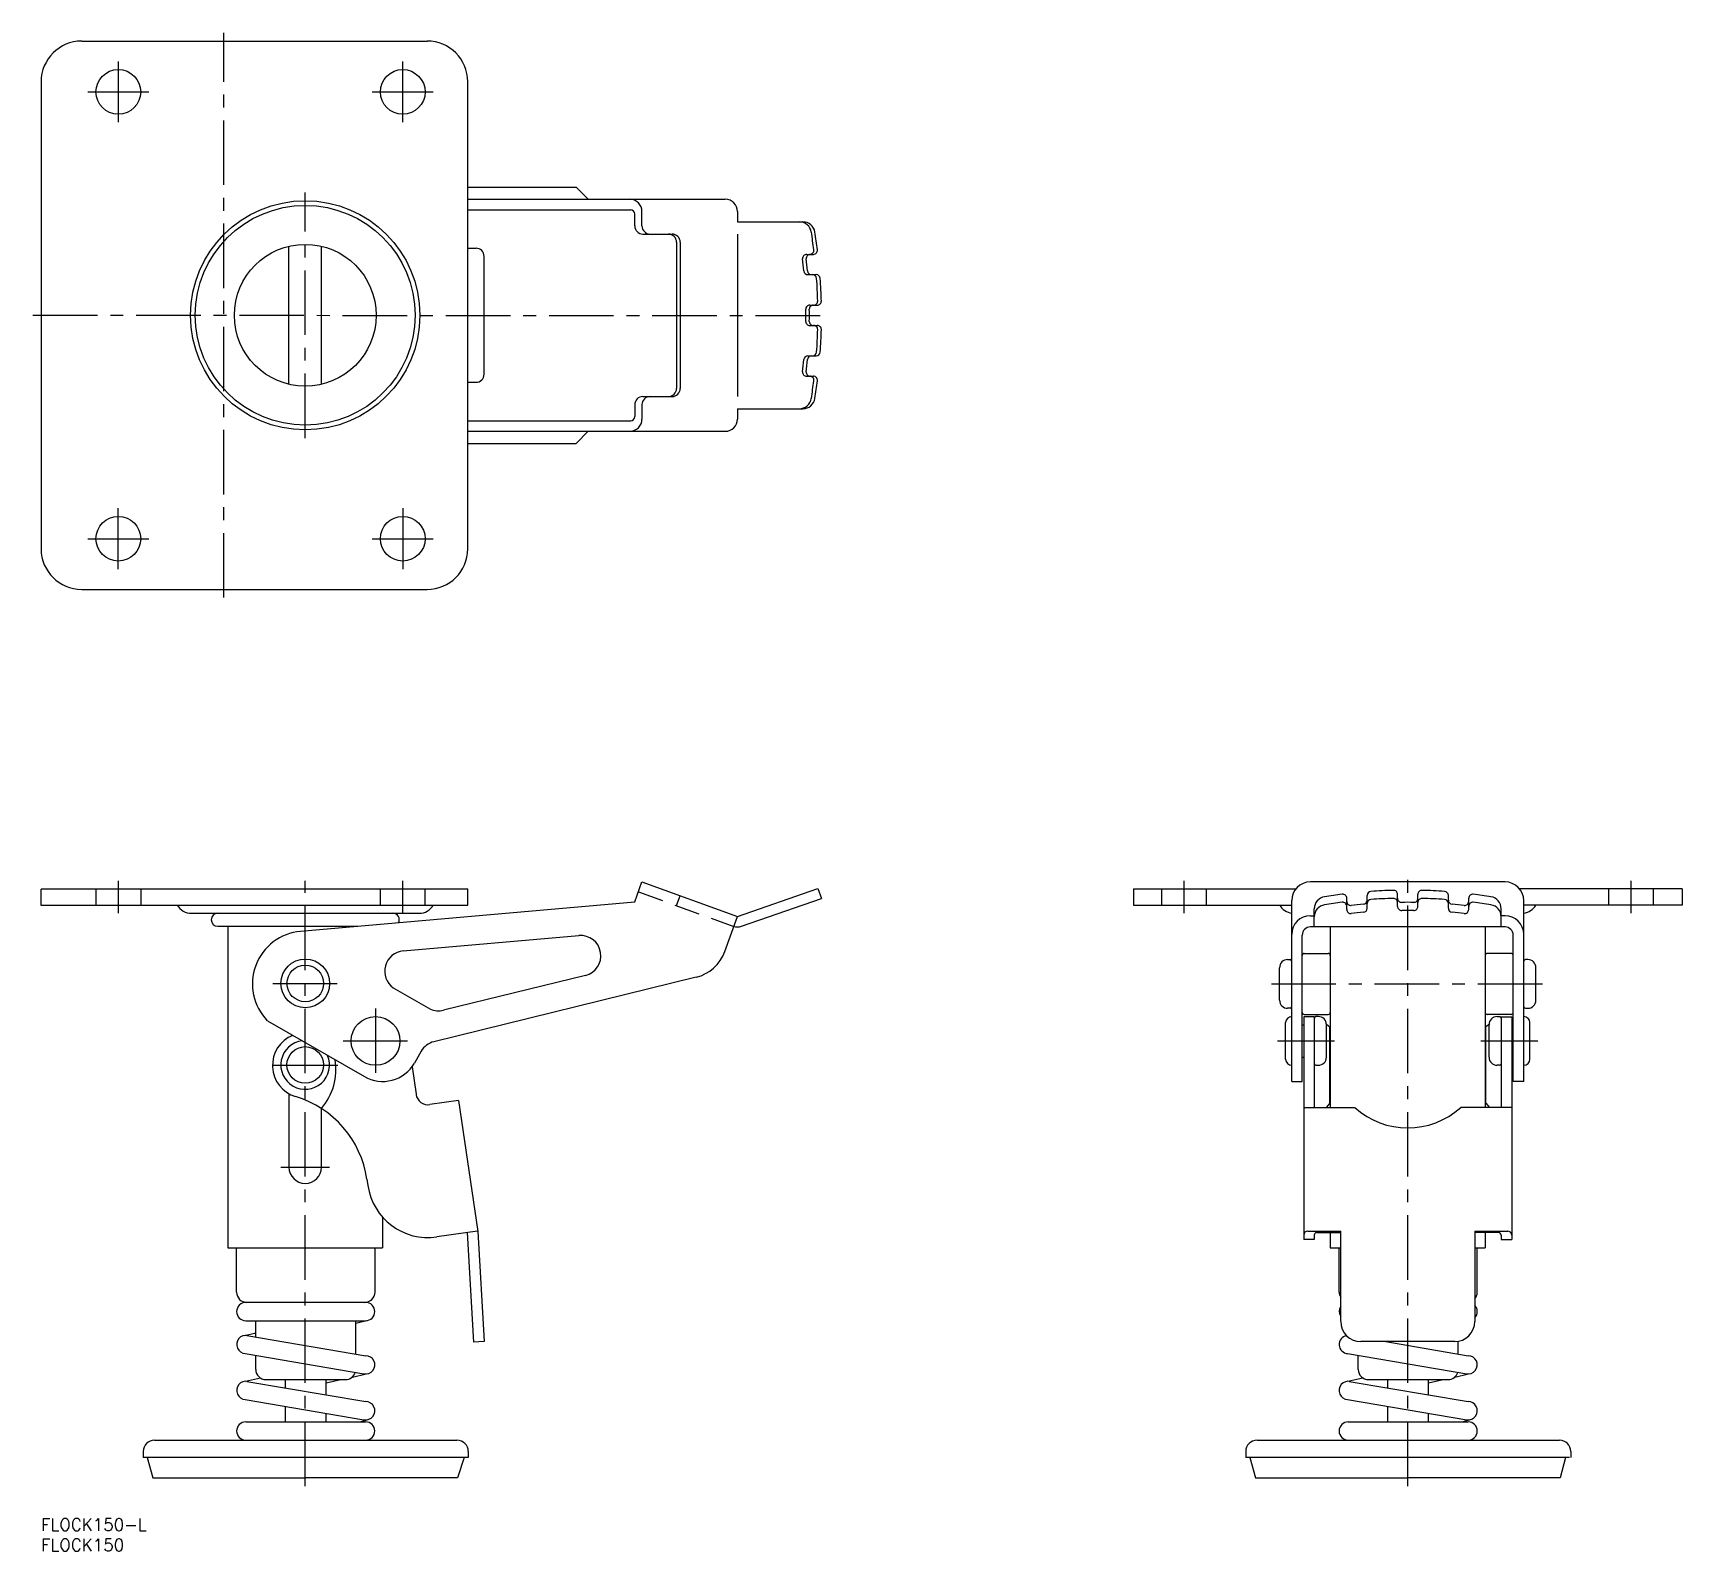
# Model space of a CAD drawing. Extents: x -2 to 404, y -8 to 366.
import ezdxf

# ---------------------------------------------------------------- set-up
doc = ezdxf.new("R2010")
doc.units = 0
doc.header["$LTSCALE"] = 0.5
doc.linetypes.add('CENTER', pattern=[50.8, 31.75, -6.35, 6.35, -6.35])
doc.linetypes.add('DASHED', pattern=[19.05, 12.7, -6.35])
for name, color, linetype in [('MSM_CENTER', 1, 'CENTER'), ('MSM_CONTINUOUS', 7, 'CONTINUOUS'), ('MSM_DASHED', 4, 'DASHED'), ('MSM_PART_NUMBER', 7, 'CONTINUOUS')]:
    doc.layers.add(name, color=color, linetype=linetype)
doc.styles.get("Standard").update_dxf_attribs({"font": 'txt.shx', "height": 3, "bigfont": 'bigfont.shx'})

# ---------------------------------------------------------------- blocks, each defined once
blk = doc.blocks.new('*U2')
at = {"layer": 'MSM_PART_NUMBER'}
blk.add_text('FLOCK150-L', height=3, dxfattribs=at).set_placement((0, -3))
blk = doc.blocks.new('*U3')
at = {"layer": 'MSM_PART_NUMBER'}
blk.add_text('FLOCK150', height=3, dxfattribs=at).set_placement((0, -8))

msp = doc.modelspace()

# ---------------------------------------------------------------- linework, layer by layer
at = {"layer": 'MSM_CENTER'}
for p, q in [((45, 226.7), (45, 365.7)), ((19, 358.7), (19, 343.7)), ((89, 343.7), (89, 358.7)), ((11.5, 351.2), (26.5, 351.2)), ((81.5, 351.2), (96.5, 351.2)), ((65, 265.99), (65, 326.41)), ((-2, 296.2), (194.05, 296.17)), ((19, 233.7), (19, 248.7)), ((89, 248.7), (89, 233.7)), ((11.5, 241.2), (26.5, 241.2)), ((81.5, 241.2), (96.5, 241.2)), ((336.3, 8), (336.3, 158.72)), ((19, 157), (19, 149)), ((65, 8), (65, 157)), ((89, 149), (89, 157)), ((281.3, 149), (281.3, 157)), ((391.3, 149), (391.3, 157)), ((57, 131.72), (73, 131.72)), ((302.75, 131.6), (369.85, 131.6)), ((82.3, 125.57), (82.3, 109.57)), ((74.3, 117.57), (90.3, 117.57)), ((304.25, 117.57), (318.3, 117.57)), ((354.3, 117.57), (368.35, 117.57)), ((72.99, 111.53), (56.99, 111.53)), ((59, 86.5), (71, 86.5))]:
    msp.add_line(p, q, dxfattribs=at)
at = {"layer": 'MSM_CONTINUOUS'}
for p, q in [((10, 363.7), (95, 363.7)), ((0, 353.7), (0, 238.7)), ((105, 238.7), (105, 353.7)), ((105, 327.75), (131.65, 327.75)), ((105, 324.75), (168.36, 324.75)), ((131.65, 327.75), (134.65, 324.75)), ((105, 322.15), (145.08, 322.15)), ((146.08, 318.2), (146.08, 321.15)), ((147.86, 318.2), (147.86, 321.75)), ((171.36, 321.75), (171.36, 319.2)), ((171.36, 319.2), (187.46, 319.2)), ((61, 279.21), (61, 313.18)), ((69, 279.21), (69, 313.18)), ((105, 312.7), (107.02, 312.7)), ((148.08, 316.2), (155.26, 316.2)), ((156.37, 314.2), (156.37, 278.2)), ((157.26, 314.2), (157.26, 278.2)), ((171.36, 316.2), (171.36, 276.2)), ((109.02, 281.7), (109.02, 310.7)), ((188.39, 311.2), (190.05, 311.2)), ((188.68, 306.2), (190.73, 306.2)), ((189.15, 298.7), (191, 298.7)), ((189.15, 293.7), (191, 293.7)), ((188.68, 286.2), (190.73, 286.2)), ((188.39, 281.2), (190.05, 281.2)), ((105, 279.7), (107.02, 279.7)), ((148.08, 276.2), (155.26, 276.2)), ((146.08, 274.2), (146.08, 271.25)), ((147.86, 274.2), (147.86, 270.65)), ((171.36, 273.2), (171.36, 270.65)), ((171.36, 273.2), (187.46, 273.2)), ((105, 270.25), (145.08, 270.25)), ((105, 267.65), (168.36, 267.65)), ((105, 264.65), (131.65, 264.65)), ((131.65, 264.65), (134.65, 267.65)), ((10, 228.7), (95, 228.7)), ((0, 155), (105, 155)), ((0, 150.94), (0, 154.94)), ((105, 151), (105, 155)), ((146.08, 151.83), (147.86, 156.72)), ((147.86, 156.72), (171.36, 148.2)), ((171.36, 148.2), (191.11, 155.06)), ((191.11, 155.06), (192, 152.61)), ((268.8, 155), (308.76, 155)), ((268.8, 155), (268.8, 151)), ((360.25, 156.72), (312.35, 156.72)), ((403.8, 155), (363.84, 155)), ((403.8, 155), (403.8, 151)), ((0, 151), (105, 151)), ((63.85, 144.55), (146.08, 151.83)), ((172.39, 145.8), (192, 152.61)), ((268.8, 151), (307.75, 151)), ((307.75, 107.57), (307.75, 152.12)), ((321.3, 149.93), (321.3, 152.7)), ((326.3, 150.23), (326.3, 153.38)), ((333.8, 150.69), (333.8, 153.64)), ((338.8, 150.69), (338.8, 153.64)), ((346.3, 150.23), (346.3, 153.38)), ((351.3, 149.93), (351.3, 152.7)), ((364.85, 107.57), (364.85, 152.12)), ((403.8, 151), (364.85, 151)), ((36.96, 149), (93.04, 149)), ((168.22, 139.55), (171.36, 148.2)), ((312.35, 148.4), (313.31, 148.4)), ((313.3, 145.62), (313.3, 150.11)), ((360.25, 148.4), (359.28, 148.4)), ((359.3, 145.62), (359.3, 150.11)), ((43.45, 145.8), (77.97, 145.8)), ((45.95, 145.8), (45.95, 66.6)), ((89.11, 139.73), (132.32, 143.51)), ((310.35, 107.57), (310.35, 143.62)), ((360.25, 145.62), (312.35, 145.62)), ((317.25, 145.62), (317.25, 101.17)), ((355.35, 145.62), (355.35, 101.17)), ((362.25, 107.57), (362.25, 143.62)), ((310.85, 139.1), (316.75, 139.1)), ((361.75, 139.1), (355.85, 139.1)), ((304.75, 127.6), (304.75, 135.6)), ((306.75, 137.6), (307.35, 137.6)), ((365.85, 137.6), (365.25, 137.6)), ((367.85, 127.6), (367.85, 135.6)), ((86.66, 130.67), (95.82, 125.39)), ((161.21, 133.25), (96.67, 117.37)), ((133.95, 133.68), (99, 125.12)), ((55.67, 122.55), (79.56, 108.79)), ((306.25, 113.07), (306.25, 122.07)), ((307.35, 125.6), (306.75, 125.6)), ((310.7, 123.49), (310.7, 68.72)), ((313.3, 123.49), (310.7, 123.49)), ((310.85, 124.1), (316.75, 124.1)), ((313.3, 123.49), (313.3, 101.17)), ((314.3, 123.57), (313.7, 123.57)), ((361.75, 124.1), (355.85, 124.1)), ((358.3, 123.57), (358.9, 123.57)), ((359.3, 123.49), (359.3, 101.17)), ((359.3, 123.49), (361.9, 123.49)), ((361.9, 123.49), (361.9, 68.72)), ((365.25, 125.6), (365.85, 125.6)), ((366.35, 113.07), (366.35, 122.07)), ((310.35, 121.57), (310.7, 121.57)), ((316.29, 121.72), (317.1, 121.07)), ((316.3, 113.57), (316.3, 121.57)), ((317.1, 102.24), (317.1, 121.07)), ((356.3, 121.58), (355.5, 121.07)), ((355.5, 102.24), (355.5, 121.07)), ((356.3, 113.57), (356.3, 121.57)), ((362.25, 121.57), (361.9, 121.57)), ((93.53, 115.01), (91.85, 112.1)), ((91.27, 111.21), (92.26, 104.43)), ((310.35, 113.57), (310.7, 113.57)), ((313.7, 111.57), (314.3, 111.57)), ((358.9, 111.57), (358.3, 111.57)), ((362.25, 113.57), (361.9, 113.57)), ((307.75, 107.57), (310.35, 107.57)), ((364.85, 107.57), (362.25, 107.57)), ((61, 104.57), (61, 86.5)), ((102.69, 102.93), (95.67, 101.9)), ((102.69, 102.93), (107.43, 70.66)), ((317.1, 102.24), (316.2, 101.17)), ((355.5, 102.24), (356.39, 101.17)), ((69, 86.5), (69, 100.93)), ((310.7, 101.17), (323.21, 101.17)), ((361.85, 101.17), (349.34, 101.17)), ((80.17, 83.57), (80.4, 81.97)), ((84.05, 74.16), (84.05, 66.6)), ((107.42, 70.77), (97.42, 69.31)), ((104.84, 70.39), (106.42, 43.44)), ((107.43, 70.66), (109.02, 43.59)), ((311.7, 70.77), (319.8, 70.77)), ((313.3, 69.79), (313.3, 68.72)), ((313.86, 70.39), (319.8, 70.39)), ((317.25, 70.39), (317.25, 66.6)), ((319.8, 48.59), (319.8, 70.77)), ((352.8, 70.77), (352.8, 48.54)), ((352.8, 70.77), (360.9, 70.77)), ((358.74, 70.39), (352.8, 70.39)), ((355.35, 70.39), (355.35, 66.6)), ((359.3, 69.79), (359.3, 68.72)), ((45.95, 66.6), (84.05, 66.6)), ((48.12, 55.7), (48.12, 66.6)), ((82.2, 55.7), (82.2, 66.6)), ((313.3, 68.72), (310.7, 68.72)), ((317.25, 66.6), (319.8, 66.6)), ((319.42, 55.76), (319.42, 66.6)), ((352.8, 66.6), (355.35, 66.6)), ((353.42, 55.7), (353.42, 66.6)), ((359.3, 68.72), (361.9, 68.72)), ((79.87, 53.2), (50.37, 53.2)), ((50.37, 48.7), (79.87, 48.7)), ((52.82, 44.7), (52.82, 48.7)), ((77.42, 48.12), (80.07, 48.71)), ((77.42, 40.5), (77.42, 48.7)), ((50.1, 45.07), (52.82, 45.68)), ((50.62, 45.07), (79.87, 40.09)), ((50.22, 40.59), (79.42, 35.63)), ((109.02, 43.59), (106.42, 43.44)), ((321.51, 40.59), (350.86, 35.61)), ((347.85, 43.54), (324.75, 43.54)), ((330.92, 43.54), (351.17, 40.09)), ((348.72, 40.5), (348.72, 43.62)), ((52.82, 36.7), (52.82, 40.15)), ((324.12, 36.7), (324.12, 40.15)), ((50.28, 33.79), (53.95, 34.61)), ((50.62, 33.76), (79.87, 28.78)), ((55.32, 34.2), (74.92, 34.2)), ((60.12, 32.15), (60.12, 34.2)), ((70.12, 30.44), (70.12, 34.2)), ((70.12, 33.4), (73.72, 34.2)), ((76.59, 34.84), (79.95, 35.59)), ((321.58, 33.79), (325.24, 34.61)), ((321.92, 33.76), (351.17, 28.78)), ((326.62, 34.2), (346.22, 34.2)), ((331.42, 32.15), (331.42, 34.2)), ((341.42, 33.4), (345.02, 34.2)), ((341.42, 30.44), (341.42, 34.2)), ((347.88, 34.84), (351.25, 35.59)), ((50.22, 29.28), (79.42, 24.32)), ((321.51, 29.28), (350.86, 24.3)), ((60.12, 23.8), (60.12, 27.6)), ((70.12, 23.8), (70.12, 25.9)), ((78.43, 23.8), (80.46, 24.36)), ((331.42, 23.8), (331.42, 27.6)), ((341.42, 23.8), (341.42, 25.9)), ((349.73, 23.8), (351.76, 24.36)), ((50.35, 23.8), (79.87, 23.8)), ((321.65, 23.8), (351.17, 23.8)), ((25.12, 16.5), (25.12, 15)), ((27.92, 19.3), (102.32, 19.3)), ((105.12, 16.5), (105.12, 15)), ((296.42, 16.5), (296.42, 15)), ((299.22, 19.3), (373.62, 19.3)), ((376.42, 16.5), (376.42, 15)), ((105.12, 15), (25.12, 15)), ((26.12, 15), (27.5, 10)), ((104.12, 15), (102.5, 10)), ((376.14, 15), (296.42, 15)), ((297.46, 15), (298.8, 10)), ((375.14, 15), (373.8, 10)), ((27.5, 10), (65.12, 10)), ((102.5, 10), (65.12, 10)), ((298.8, 10), (336.42, 10)), ((373.8, 10), (336.42, 10))]:
    msp.add_line(p, q, dxfattribs=at)
for centre, radius in [((19, 351.2), 5.5), ((89, 351.2), 5.5), ((65, 296.2), 28.21), ((65, 296.2), 27.05), ((65, 296.2), 17.45), ((19, 241.2), 5.5), ((89, 241.2), 5.5), ((65, 131.72), 6), ((65, 131.72), 4.5), ((82.3, 117.57), 6), ((64.99, 111.66), 4.5)]:
    msp.add_circle(centre, radius, dxfattribs=at)
for centre, radius, start, end in [((10, 353.7), 10, 90, 180), ((95, 353.7), 10, 0, 90), ((144.86, 321.75), 3, 0, 90), ((168.36, 321.75), 3, 0, 90), ((145.08, 321.15), 1, 0, 90), ((148.08, 318.2), 2, 180, 270), ((149.86, 318.2), 2, 180, 270), ((186.57, 316.2), 3, 9.0607, 90), ((187.46, 316.2), 3, 9.0607, 90), ((61.16, 296.2), 130, 7.1248, 9.0607), ((62.05, 296.2), 130, 7.1248, 9.0607), ((107.02, 310.7), 2, 0, 90), ((154.37, 314.2), 2, 0, 90), ((155.26, 314.2), 2, 0, 90), ((188.39, 310.2), 1, 90, 186.2793), ((61.16, 296.2), 127, 4.9299, 6.2793), ((189.28, 310.2), 1, 90, 186.2793), ((62.05, 296.2), 127, 4.9299, 6.2793), ((189.16, 312.2), 1, 270, 7.1248), ((190.05, 312.2), 1, 270, 7.1248), ((188.68, 307.2), 1, 184.9299, 270), ((189.57, 307.2), 1, 184.9299, 270), ((189.84, 305.2), 1, 4.0006, 90), ((190.73, 305.2), 1, 4.0006, 90), ((61.16, 296.2), 130, 1.5547, 4.0006), ((60.54, 296.17), 131.51, 1.5224, 3.9671), ((189.15, 297.7), 1, 90, 180.6715), ((61.16, 296.2), 127, 359.3285, 0.6715), ((190.04, 297.7), 1, 90, 180.6715), ((62.05, 296.2), 127, 359.3285, 0.6715), ((190.11, 299.7), 1, 270, 1.5547), ((191, 299.7), 1, 270, 1.5547), ((189.15, 294.7), 1, 179.3285, 270), ((190.04, 294.7), 1, 179.3285, 270), ((190.11, 292.7), 1, 358.4453, 90), ((61.16, 296.2), 130, 355.9994, 358.4453), ((191, 292.7), 1, 358.4453, 90), ((62.05, 296.2), 130, 355.9994, 358.4453), ((61.16, 296.2), 127, 353.7207, 355.0701), ((188.68, 285.2), 1, 90, 175.0701), ((62.05, 296.2), 127, 353.7207, 355.0701), ((189.57, 285.2), 1, 90, 175.0701), ((189.84, 287.2), 1, 270, 355.9994), ((190.73, 287.2), 1, 270, 355.9994), ((107.02, 281.7), 2, 270, 0), ((188.39, 282.2), 1, 173.7207, 270), ((189.28, 282.2), 1, 173.7207, 270), ((189.16, 280.2), 1, 352.8752, 90), ((61.16, 296.2), 130, 350.9393, 352.8752), ((190.05, 280.2), 1, 352.8752, 90), ((62.05, 296.2), 130, 350.9393, 352.8752), ((148.08, 274.2), 2, 90, 180), ((149.86, 274.2), 2, 90, 180), ((154.37, 278.2), 2, 270, 0), ((155.26, 278.2), 2, 270, 0), ((186.57, 276.2), 3, 270, 350.9393), ((187.46, 276.2), 3, 270, 350.9393), ((144.86, 270.65), 3, 270, 0), ((145.08, 271.25), 1, 270, 0), ((168.36, 270.65), 3, 270, 0), ((10, 238.7), 10, 180, 270), ((95, 238.7), 10, 270, 0), ((312.35, 152.12), 4.6, 90, 180), ((327.3, 153.38), 1, 94.0006, 180), ((336.3, 24.69), 130, 91.5547, 94.0006), ((332.8, 153.64), 1, 0, 91.5547), ((339.8, 153.64), 1, 88.4453, 180), ((336.3, 24.69), 130, 85.9994, 88.4453), ((345.3, 153.38), 1, 360, 85.9994), ((360.25, 152.12), 4.6, 0, 90), ((36.96, 153), 4, 210, 270), ((93.04, 153), 4, 270, 330), ((308.26, 153), 4, 210, 262.6155), ((316.3, 150.11), 3, 99.0607, 180), ((316.3, 148.12), 3, 99.0607, 180), ((336.3, 24.69), 130, 97.1248, 99.0607), ((336.3, 22.7), 130, 97.1248, 99.0607), ((320.3, 152.7), 1, 0, 97.1248), ((320.3, 150.7), 1, 0, 97.1248), ((322.3, 151.92), 1, 180, 276.2793), ((336.3, 24.69), 127, 94.9299, 96.2793), ((325.3, 152.22), 1, 274.9299, 0), ((325.3, 150.23), 1, 274.9299, 0), ((327.3, 151.39), 1, 94.0006, 180), ((336.3, 22.7), 130, 91.5547, 94.0006), ((332.8, 151.65), 1, 0, 91.5547), ((334.8, 152.68), 1, 180, 270.6715), ((334.8, 150.69), 1, 180, 270.6715), ((336.3, 24.69), 127, 89.3285, 90.6715), ((337.8, 152.68), 1, 269.3285, 0), ((337.8, 150.69), 1, 269.3285, 0), ((339.8, 151.65), 1, 88.4453, 180), ((336.3, 22.7), 130, 85.9994, 88.4453), ((345.3, 151.39), 1, 360, 85.9994), ((347.3, 152.22), 1, 180, 265.0701), ((347.3, 150.23), 1, 180, 265.0701), ((336.3, 24.69), 127, 83.7207, 85.0701), ((350.3, 151.92), 1, 263.7207, 360), ((352.3, 152.7), 1, 82.8752, 180), ((352.3, 150.7), 1, 82.8752, 180), ((336.3, 24.69), 130, 80.9393, 82.8752), ((336.3, 22.7), 130, 80.9393, 82.8752), ((356.3, 150.11), 3, 0, 80.9393), ((356.3, 148.12), 3, 0, 80.9393), ((364.33, 153), 4, 277.3844, 330), ((43.45, 147.4), 1.6, 90, 270), ((86.55, 147.4), 1.6, 332.4154, 90), ((312.35, 143.8), 4.6, 90, 180), ((322.3, 149.93), 1, 180, 276.2793), ((336.3, 22.7), 127, 94.9299, 96.2793), ((336.3, 22.7), 127, 89.3285, 90.6715), ((336.3, 22.7), 127, 83.7207, 85.0701), ((350.3, 149.93), 1, 263.7207, 360), ((360.25, 143.8), 4.6, 0, 90), ((65, 131.6), 13, 95.0622, 224.1198), ((132.76, 138.53), 5, 283.7542, 95), ((171.36, 148.62), 3, 250.0622, 290.0622), ((312.35, 143.62), 2, 90, 180), ((360.25, 143.62), 2, 0, 90), ((89.54, 134.75), 5, 95, 234.7642), ((158.82, 142.96), 10, 283.8164, 340.0622), ((310.85, 138.6), 0.5, 90, 180), ((316.75, 138.6), 0.5, 0, 90), ((355.85, 138.6), 0.5, 90, 180), ((361.75, 138.6), 0.5, 0, 90), ((306.75, 135.6), 2, 90, 180), ((307.35, 137.2), 0.4, 0, 90), ((365.25, 137.2), 0.4, 90, 180), ((365.85, 135.6), 2, 0, 90), ((306.75, 127.6), 2, 180, 270), ((307.35, 126), 0.4, 270, 0), ((365.25, 126), 0.4, 180, 270), ((365.85, 127.6), 2, 270, 0), ((97.81, 129.98), 5, 246.5194, 283.7542), ((307.75, 122.07), 1.5, 90, 180), ((310.85, 124.6), 0.5, 180, 270), ((313.7, 123.17), 0.4, 90, 180), ((314.3, 121.57), 2, 0, 90), ((316.75, 124.6), 0.5, 270, 0), ((355.85, 124.6), 0.5, 180, 270), ((358.3, 121.57), 2, 90, 180), ((358.9, 123.17), 0.4, 0, 90), ((361.75, 124.6), 0.5, 270, 0), ((364.85, 122.07), 1.5, 0, 90), ((64.94, 111.53), 8, 112.1392, 253.2509), ((64.99, 111.66), 6, 97.1546, 22.9697), ((97.86, 112.52), 5, 103.8164, 150.0622), ((57.76, 110.51), 14.77, 319.5659, 9.5186), ((84.05, 116.59), 9, 240.0622, 330.0622), ((307.75, 113.07), 1.5, 180, 270), ((313.7, 111.97), 0.4, 180, 270), ((314.3, 113.57), 2, 270, 0), ((358.3, 113.57), 2, 180, 270), ((358.9, 111.97), 0.4, 270, 0), ((364.85, 113.07), 1.5, 270, 0), ((55.43, 79.93), 25, 8.3536, 73.2509), ((95.23, 104.86), 3, 188.3536, 278.3536), ((336.3, 115.67), 19.5, 228.0381, 311.9619), ((65, 86.5), 4, 180, 0), ((95.24, 84.15), 15, 188.3536, 278.3536), ((311.7, 69.77), 1, 90, 180), ((313.93, 69.77), 0.63, 96.264, 178.4434), ((358.67, 69.77), 0.63, 1.5566, 96.264), ((360.9, 69.77), 1, 0, 90), ((50.62, 55.7), 2.5, 180, 270), ((50.37, 50.95), 2.25, 90, 270), ((79.56, 55.84), 2.64, 271.2744, 356.9221), ((79.87, 50.95), 2.25, 270, 90), ((321.92, 55.76), 2.5, 180, 212.0872), ((350.92, 55.7), 2.5, 318.8302, 0), ((321.67, 51.01), 2.25, 146.1263, 213.8737), ((351.17, 50.95), 2.25, 316.493, 43.507), ((50.37, 42.84), 2.25, 77.2037, 266.1587), ((321.67, 42.84), 2.25, 101.3758, 266.1587), ((324.8, 48.54), 5, 180, 270), ((347.8, 48.54), 5, 270, 0), ((55.32, 36.7), 2.5, 180, 270), ((79.87, 37.84), 2.25, 258.5592, 90), ((326.62, 36.7), 2.5, 180, 270), ((351.17, 37.84), 2.25, 256.9449, 90), ((50.37, 31.53), 2.25, 77.2037, 266.1587), ((74.92, 36.7), 2.5, 270, 343.4787), ((321.67, 31.53), 2.25, 77.2037, 266.1587), ((346.22, 36.7), 2.5, 270, 343.4787), ((79.87, 26.53), 2.25, 258.5592, 90), ((351.17, 26.53), 2.25, 262.1615, 90), ((50.37, 21.55), 2.25, 90, 270), ((79.87, 21.55), 2.25, 270, 90), ((321.67, 21.55), 2.25, 90, 270), ((351.17, 21.55), 2.25, 270, 90), ((27.92, 16.5), 2.8, 90, 180), ((102.32, 16.5), 2.8, 0, 90), ((299.22, 16.5), 2.8, 90, 180), ((373.62, 16.5), 2.8, 0, 90)]:
    msp.add_arc(centre, radius, start, end, dxfattribs=at)
at = {"layer": 'MSM_DASHED'}
for p, q in [((13.5, 155), (13.5, 151)), ((24.5, 155), (24.5, 151)), ((83.5, 151), (83.5, 155)), ((94.5, 151), (94.5, 155)), ((146.97, 154.28), (170.47, 145.75)), ((275.8, 151), (275.8, 155)), ((286.8, 151), (286.8, 155)), ((385.8, 151), (385.8, 155)), ((396.8, 151), (396.8, 155)), ((156.37, 150.87), (157.26, 153.31))]:
    msp.add_line(p, q, dxfattribs=at)

# ---------------------------------------------------------------- block references
at = {"layer": 'MSM_CONTINUOUS'}
for name in ['*U2', '*U3']:
    msp.add_blockref(name, (0, 0), dxfattribs=at)

doc.saveas('drawing.dxf')
